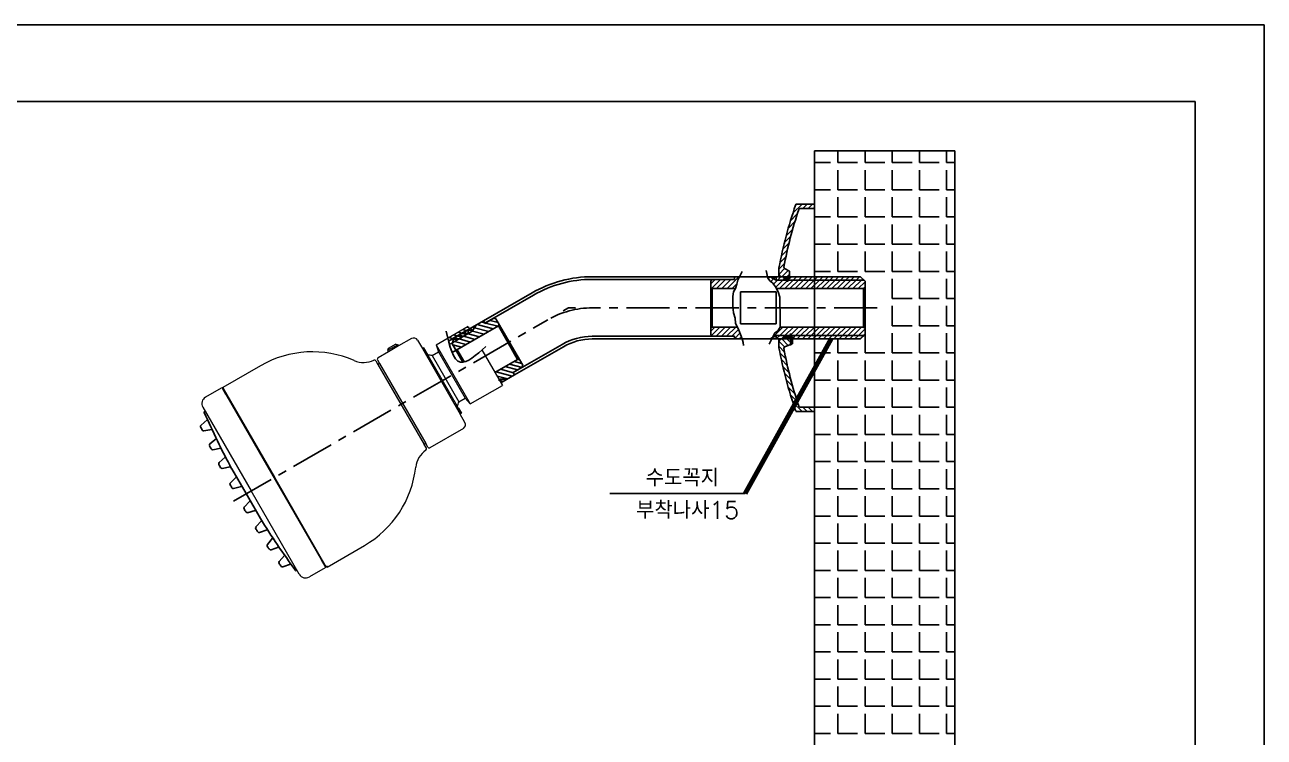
# Model space of a CAD drawing. Extents: x 5256 to 5850, y -3481 to -3061.
# Drawn here: x 5599.5 to 5850.2, y -3205 to -3060.9 of the extents above; entities that cross this region are included whole.
import ezdxf

# ---------------------------------------------------------------- set-up
doc = ezdxf.new("R2010")
doc.units = 0
doc.header["$LTSCALE"] = 7
doc.header["$MEASUREMENT"] = 0
doc.linetypes.add('CENTER', pattern=[2, 1.25, -0.25, 0.25, -0.25])
doc.layers.get('0').update_dxf_attribs({"color": 2, "linetype": 'CONTINUOUS'})
for name, color, linetype in [('CL', 1, 'CENTER'), ('D', 2, 'CONTINUOUS'), ('DWG', 7, 'CONTINUOUS'), ('HT', 3, 'CONTINUOUS')]:
    doc.layers.add(name, color=color, linetype=linetype)
doc.styles.add('GHS', font='ROMANS', dxfattribs={"bigfont": 'GHS'})
doc.dimstyles.new('STANDARD$7', dxfattribs={"dimtxt": 3.5, "dimasz": 3, "dimexe": 1, "dimexo": 0.0625, "dimgap": 1, "dimtad": 0, "dimdec": 4, "dimzin": 0, "dimdsep": 46, "dimtxsty": 'GHS', "dimcen": 1, "dimsd2": 1, "dimclrd": 256, "dimclre": 256, "dimclrt": 2, "dimadec": 0, "dimazin": 0, "dimtfac": 1, "dimtdec": 4, "dimtix": 1, "dimtmove": 0, "dimatfit": 3, "dimfxl": 0, "dimtolj": 1, "dimtzin": 0, "dimlwd": -1, "dimlwe": -1, "dimarcsym": 0})

# ---------------------------------------------------------------- blocks, each defined once
blk = doc.blocks.new('72011P-12C')
at = {"layer": 'CL'}
for p, q in [((5705.49, -2914.38), (5708.21, -2914.38)), ((5706.85, -2913.02), (5706.85, -2917.1))]:
    blk.add_line(p, q, dxfattribs=at)
at = {"layer": 'D'}
for p, q in [((5710.77, -2869.37), (5707.68, -2872.46)), ((5712.53, -2869.37), (5711.03, -2870.87)), ((5714.3, -2869.37), (5712.8, -2870.87)), ((5715, -2870.44), (5714.57, -2870.87)), ((5709.16, -2872.74), (5706.87, -2875.03)), ((5707.62, -2877.82), (5705.48, -2879.96)), ((5708.35, -2875.32), (5706.15, -2877.53)), ((5706.36, -2882.62), (5704.34, -2884.64)), ((5706.96, -2880.25), (5704.88, -2882.33)), ((5705.32, -2887.19), (5703.4, -2889.11)), ((5705.81, -2884.93), (5703.85, -2886.9)), ((5704.87, -2889.41), (5703.01, -2891.27)), ((5704.89, -2891.16), (5703.01, -2893.04)), ((5706.04, -2891.77), (5703.93, -2893.89)), ((5706.57, -2893.01), (5705.44, -2894.14)), ((5705.85, -2895.02), (5705.77, -2895.4)), ((5706.04, -2895.02), (5705.94, -2895.42)), ((5704.87, -2917.57), (5703.01, -2915.71)), ((5706.13, -2917.06), (5703.93, -2914.86)), ((5707.4, -2916.56), (5705.63, -2914.79)), ((5706.85, -2914.24), (5706.67, -2914.07)), ((5706.76, -2913.73), (5706.84, -2913.36)), ((5706.99, -2914.38), (5706.85, -2914.24)), ((5706.9, -2916.06), (5706.85, -2916.01)), ((5706.94, -2913.73), (5707.02, -2913.36)), ((5707.47, -2914.87), (5706.99, -2914.38)), ((5704.87, -2919.34), (5703.01, -2917.47)), ((5705.32, -2921.55), (5703.4, -2919.64)), ((5705.81, -2923.81), (5703.85, -2921.85)), ((5706.36, -2926.13), (5704.34, -2924.11)), ((5706.96, -2928.5), (5704.88, -2926.42)), ((5707.62, -2930.93), (5705.48, -2928.79)), ((5708.35, -2933.43), (5706.15, -2931.22)), ((5709.16, -2936), (5706.87, -2933.72)), ((5710.77, -2939.37), (5707.68, -2936.29)), ((5708.85, -2939.37), (5708.71, -2939.37)), ((5712.53, -2939.37), (5711.03, -2937.87)), ((5714.3, -2939.37), (5712.8, -2937.87)), ((5715, -2938.31), (5714.57, -2937.87))]:
    blk.add_line(p, q, dxfattribs=at)
blk.add_arc((5841.86, -2892.97), 141, 199.1751, 199.2159, dxfattribs=at)
at = {"layer": 'DWG'}
for p, q in [((5715, -2869.37), (5709.06, -2869.37)), ((5715, -2894.12), (5715, -2869.37)), ((5715, -2894.12), (5715, -2869.62)), ((5715, -2870.87), (5710.14, -2870.87)), ((5703, -2894.12), (5703, -2890.87)), ((5704.9, -2891.16), (5706.57, -2892.06)), ((5703, -2894.12), (5703, -2892.89)), ((5703.98, -2893.89), (5705.36, -2893.97)), ((5704.5, -2894.34), (5705.28, -2894.35)), ((5705.77, -2895.4), (5705.28, -2894.35)), ((5705.85, -2895.02), (5705.36, -2893.97)), ((5706.49, -2894.26), (5705.96, -2895.4)), ((5706, -2894.12), (5706, -2895.02)), ((5706.57, -2893.87), (5706.04, -2895.02)), ((5706.57, -2893.87), (5706.57, -2892.06)), ((5703, -2916.87), (5703, -2914.62)), ((5703, -2917.87), (5703, -2914.62)), ((5703.98, -2914.86), (5706.28, -2914.77)), ((5704.5, -2914.41), (5706.35, -2914.39)), ((5704.95, -2917.53), (5707.47, -2916.53)), ((5706, -2914.62), (5706, -2913.72)), ((5706.28, -2914.77), (5706.76, -2913.73)), ((5706.35, -2914.39), (5706.84, -2913.36)), ((5706.94, -2913.73), (5707.47, -2914.87)), ((5707.47, -2914.87), (5707.47, -2916.53)), ((5707.55, -2916.2), (5707.55, -2914.53)), ((5715, -2939.12), (5715, -2914.62)), ((5715, -2939.37), (5715, -2914.62)), ((5715, -2939.37), (5709.06, -2939.37)), ((5715, -2937.87), (5710.14, -2937.87))]:
    blk.add_line(p, q, dxfattribs=at)
at = {"layer": 'DWG', "color": 2}
for p, q in [((5704.44, -2894.12), (5706, -2895.02)), ((5704.44, -2914.62), (5706, -2913.72))]:
    blk.add_line(p, q, dxfattribs=at)
at = {"layer": 'DWG'}
for centre, radius, start, end in [((5856.71, -2920.14), 156.47, 161.1974, 169.2184), ((5709.06, -2869.87), 0.5, 90, 161.1974), ((5841.86, -2915.78), 139.5, 161.3688, 169.6139), ((5710.14, -2871.37), 0.5, 90, 161.3688), ((5705.14, -2890.72), 0.5, 169.6139, 241.8621), ((5704, -2892.89), 1, 180, 269), ((5705.87, -2895.36), 0.1, 205, 335), ((5705.94, -2894.98), 0.1, 205, 335), ((5704, -2915.86), 1, 91, 180), ((5706.85, -2913.77), 0.1, 25, 155), ((5706.93, -2913.4), 0.1, 25, 155), ((5856.71, -2888.6), 156.47, 190.7816, 198.8026), ((5705.13, -2918), 0.5, 111.6353, 190.3753), ((5841.86, -2892.97), 139.5, 190.3753, 198.6312), ((5709.06, -2938.87), 0.5, 198.8026, 270), ((5710.14, -2937.37), 0.5, 198.6312, 270)]:
    blk.add_arc(centre, radius, start, end, dxfattribs=at)
for points, start_tangent, end_tangent in [([(5705.28, -2894.35), (5705.31, -2894.14), (5705.34, -2894.01), (5705.36, -2893.97)], (0.103158, 0.994665), (0.999848, -0.017452)), ([(5706.19, -2894.91), (5706.29, -2894.69)], (0.412959, 0.91075), (0.41338, 0.910559)), ([(5706.29, -2894.69), (5706.34, -2894.58)], (0.41338, 0.910559), (0.413586, 0.910465)), ([(5706.34, -2894.58), (5706.39, -2894.47)], (0.413586, 0.910465), (0.413778, 0.910378)), ([(5706.39, -2894.47), (5706.49, -2894.24)], (0.413778, 0.910378), (0.414157, 0.910206)), ([(5706.49, -2894.24), (5706.52, -2894.04)], (0.103909, 0.994587), (0.169778, 0.985482)), ([(5706.31, -2914.67), (5706.35, -2914.39)], (0.074003, 0.997258), (0.104872, 0.994486)), ([(5706.44, -2914.21), (5706.35, -2914.39)], (-0.417223, -0.908804), (-0.417418, -0.908714)), ([(5706.45, -2914.17), (5706.44, -2914.21)], (-0.417182, -0.908823), (-0.417223, -0.908804)), ([(5707.55, -2914.53), (5707.45, -2914.3), (5707.35, -2914.08), (5707.02, -2913.36)], (-0.403056, 0.915175), (-0.400331, 0.91637)), ([(5707.47, -2914.87), (5707.51, -2914.79), (5707.55, -2914.53)], (0.99821, -0.059813), (0.105937, 0.994373)), ([(5707.47, -2916.53), (5707.51, -2916.45), (5707.55, -2916.2)], (0.984808, 0.173648), (0.113713, 0.993514))]:
    blk.add_spline(points, degree=3, dxfattribs=dict(at, start_tangent=start_tangent, end_tangent=end_tangent))

msp = doc.modelspace()

# ---------------------------------------------------------------- hatches: boundary and pattern name
at = {"layer": 'HT'}
h = msp.add_hatch(dxfattribs=at)
h.set_pattern_fill('ANSI31', color=256, scale=6, angle=-60, style=0)
h.set_pattern_definition([(345, (4826.3829, -2245.6408), (0.1941143, 0.72444437), [])])
edge = h.paths.add_edge_path()
edge.add_spline(control_points=[(5686.06, -3125.16), (5685.83, -3124.81), (5685.61, -3124.44), (5685.38, -3124.05)], knot_values=[13.625913, 13.625913, 13.625913, 13.625913, 15.445924, 15.445924, 15.445924, 15.445924], degree=3, periodic=0)
edge.add_line((5685.38, -3124.05), (5689.2, -3121.85))
edge.add_line((5689.2, -3121.85), (5689.39, -3122.19))
edge.add_line((5689.39, -3122.19), (5689.06, -3123.42))
edge.add_line((5689.06, -3123.42), (5686.06, -3125.16))

# ---------------------------------------------------------------- linework, layer by layer
for p, q in [((5850.19, -3060.85), (5256.19, -3060.85)), ((5850.19, -3480.85), (5850.19, -3060.85)), ((5759.24, -3467.65), (5759.24, -3086.34)), ((5759.24, -3086.34), (5787.58, -3086.34)), ((5763.95, -3088.74), (5763.95, -3086.34)), ((5769.45, -3088.74), (5769.45, -3086.34)), ((5774.95, -3088.74), (5774.95, -3086.34)), ((5780.45, -3088.74), (5780.45, -3086.34)), ((5785.95, -3088.74), (5785.95, -3086.34)), ((5787.58, -3086.34), (5787.58, -3468.15)), ((5759.24, -3088.74), (5762.45, -3088.74)), ((5763.95, -3088.74), (5767.95, -3088.74)), ((5763.95, -3094.24), (5763.95, -3090.24)), ((5769.45, -3088.74), (5773.45, -3088.74)), ((5769.45, -3094.24), (5769.45, -3090.24)), ((5774.95, -3088.74), (5778.95, -3088.74)), ((5774.95, -3094.24), (5774.95, -3090.24)), ((5780.45, -3088.74), (5784.45, -3088.74)), ((5780.45, -3094.24), (5780.45, -3090.24)), ((5785.95, -3088.74), (5787.58, -3088.74)), ((5785.95, -3094.24), (5785.95, -3090.24)), ((5759.24, -3094.24), (5762.45, -3094.24)), ((5763.95, -3094.24), (5767.95, -3094.24)), ((5763.95, -3099.74), (5763.95, -3095.74)), ((5769.45, -3094.24), (5773.45, -3094.24)), ((5769.45, -3099.74), (5769.45, -3095.74)), ((5774.95, -3094.24), (5778.95, -3094.24)), ((5774.95, -3099.74), (5774.95, -3095.74)), ((5780.45, -3094.24), (5784.45, -3094.24)), ((5780.45, -3099.74), (5780.45, -3095.74)), ((5785.95, -3094.24), (5787.58, -3094.24)), ((5785.95, -3099.74), (5785.95, -3095.74)), ((5759.24, -3099.74), (5762.45, -3099.74)), ((5763.95, -3099.74), (5767.95, -3099.74)), ((5763.95, -3105.24), (5763.95, -3101.24)), ((5769.45, -3099.74), (5773.45, -3099.74)), ((5769.45, -3105.24), (5769.45, -3101.24)), ((5774.95, -3099.74), (5778.95, -3099.74)), ((5774.95, -3105.24), (5774.95, -3101.24)), ((5780.45, -3099.74), (5784.45, -3099.74)), ((5780.45, -3105.24), (5780.45, -3101.24)), ((5785.95, -3099.74), (5787.58, -3099.74)), ((5785.95, -3105.24), (5785.95, -3101.24)), ((5759.24, -3105.24), (5762.45, -3105.24)), ((5763.95, -3105.24), (5767.95, -3105.24)), ((5769.45, -3105.24), (5773.45, -3105.24)), ((5774.95, -3105.24), (5778.95, -3105.24)), ((5780.45, -3105.24), (5784.45, -3105.24)), ((5785.95, -3105.24), (5787.58, -3105.24)), ((5763.95, -3110.74), (5763.95, -3106.74)), ((5769.45, -3110.74), (5769.45, -3106.74)), ((5774.95, -3110.74), (5774.95, -3106.74)), ((5780.45, -3110.74), (5780.45, -3106.74)), ((5785.95, -3110.74), (5785.95, -3106.74)), ((5759.24, -3110.74), (5762.45, -3110.74)), ((5763.95, -3110.74), (5767.95, -3110.74)), ((5769.45, -3110.74), (5773.45, -3110.74)), ((5774.95, -3110.74), (5778.95, -3110.74)), ((5780.45, -3110.74), (5784.45, -3110.74)), ((5785.95, -3110.74), (5787.58, -3110.74)), ((5774.95, -3116.24), (5774.95, -3112.24)), ((5780.45, -3116.24), (5780.45, -3112.24)), ((5785.95, -3116.24), (5785.95, -3112.24)), ((5774.95, -3116.24), (5778.95, -3116.24)), ((5780.45, -3116.24), (5784.45, -3116.24)), ((5785.95, -3116.24), (5787.58, -3116.24)), ((5774.95, -3121.74), (5774.95, -3117.74)), ((5780.45, -3121.74), (5780.45, -3117.74)), ((5785.95, -3121.74), (5785.95, -3117.74)), ((5769.45, -3127.24), (5769.45, -3123.24)), ((5774.95, -3121.74), (5778.95, -3121.74)), ((5774.95, -3127.24), (5774.95, -3123.24)), ((5780.45, -3121.74), (5784.45, -3121.74)), ((5780.45, -3127.24), (5780.45, -3123.24)), ((5785.95, -3121.74), (5787.58, -3121.74)), ((5785.95, -3127.24), (5785.95, -3123.24)), ((5763.95, -3127.24), (5763.95, -3124.42)), ((5759.24, -3127.24), (5762.45, -3127.24)), ((5763.95, -3127.24), (5767.95, -3127.24)), ((5763.95, -3132.74), (5763.95, -3128.74)), ((5769.45, -3127.24), (5773.45, -3127.24)), ((5769.45, -3132.74), (5769.45, -3128.74)), ((5774.95, -3127.24), (5778.95, -3127.24)), ((5774.95, -3132.74), (5774.95, -3128.74)), ((5780.45, -3127.24), (5784.45, -3127.24)), ((5780.45, -3132.74), (5780.45, -3128.74)), ((5785.95, -3127.24), (5787.58, -3127.24)), ((5785.95, -3132.74), (5785.95, -3128.74)), ((5759.24, -3132.74), (5762.45, -3132.74)), ((5763.95, -3132.74), (5767.95, -3132.74)), ((5769.45, -3132.74), (5773.45, -3132.74)), ((5774.95, -3132.74), (5778.95, -3132.74)), ((5780.45, -3132.74), (5784.45, -3132.74)), ((5785.95, -3132.74), (5787.58, -3132.74)), ((5763.95, -3138.24), (5763.95, -3134.24)), ((5769.45, -3138.24), (5769.45, -3134.24)), ((5774.95, -3138.24), (5774.95, -3134.24)), ((5780.45, -3138.24), (5780.45, -3134.24)), ((5785.95, -3138.24), (5785.95, -3134.24)), ((5759.24, -3138.24), (5762.45, -3138.24)), ((5763.95, -3138.24), (5767.95, -3138.24)), ((5769.45, -3138.24), (5773.45, -3138.24)), ((5774.95, -3138.24), (5778.95, -3138.24)), ((5780.45, -3138.24), (5784.45, -3138.24)), ((5785.95, -3138.24), (5787.58, -3138.24)), ((5763.95, -3143.74), (5763.95, -3139.74)), ((5769.45, -3143.74), (5769.45, -3139.74)), ((5774.95, -3143.74), (5774.95, -3139.74)), ((5780.45, -3143.74), (5780.45, -3139.74)), ((5785.95, -3143.74), (5785.95, -3139.74)), ((5759.24, -3143.74), (5762.45, -3143.74)), ((5763.95, -3143.74), (5767.95, -3143.74)), ((5769.45, -3143.74), (5773.45, -3143.74)), ((5774.95, -3143.74), (5778.95, -3143.74)), ((5780.45, -3143.74), (5784.45, -3143.74)), ((5785.95, -3143.74), (5787.58, -3143.74)), ((5763.95, -3149.24), (5763.95, -3145.24)), ((5769.45, -3149.24), (5769.45, -3145.24)), ((5774.95, -3149.24), (5774.95, -3145.24)), ((5780.45, -3149.24), (5780.45, -3145.24)), ((5785.95, -3149.24), (5785.95, -3145.24)), ((5759.24, -3149.24), (5762.45, -3149.24)), ((5763.95, -3149.24), (5767.95, -3149.24)), ((5763.95, -3154.74), (5763.95, -3150.74)), ((5769.45, -3149.24), (5773.45, -3149.24)), ((5769.45, -3154.74), (5769.45, -3150.74)), ((5774.95, -3149.24), (5778.95, -3149.24)), ((5774.95, -3154.74), (5774.95, -3150.74)), ((5780.45, -3149.24), (5784.45, -3149.24)), ((5780.45, -3154.74), (5780.45, -3150.74)), ((5785.95, -3149.24), (5787.58, -3149.24)), ((5785.95, -3154.74), (5785.95, -3150.74)), ((5759.24, -3154.74), (5762.45, -3154.74)), ((5763.95, -3154.74), (5767.95, -3154.74)), ((5763.95, -3160.24), (5763.95, -3156.24)), ((5769.45, -3154.74), (5773.45, -3154.74)), ((5769.45, -3160.24), (5769.45, -3156.24)), ((5774.95, -3154.74), (5778.95, -3154.74)), ((5774.95, -3160.24), (5774.95, -3156.24)), ((5780.45, -3154.74), (5784.45, -3154.74)), ((5780.45, -3160.24), (5780.45, -3156.24)), ((5785.95, -3154.74), (5787.58, -3154.74)), ((5785.95, -3160.24), (5785.95, -3156.24)), ((5759.24, -3160.24), (5762.45, -3160.24)), ((5763.95, -3160.24), (5767.95, -3160.24)), ((5769.45, -3160.24), (5773.45, -3160.24)), ((5774.95, -3160.24), (5778.95, -3160.24)), ((5780.45, -3160.24), (5784.45, -3160.24)), ((5785.95, -3160.24), (5787.58, -3160.24)), ((5763.95, -3165.74), (5763.95, -3161.74)), ((5769.45, -3165.74), (5769.45, -3161.74)), ((5774.95, -3165.74), (5774.95, -3161.74)), ((5780.45, -3165.74), (5780.45, -3161.74)), ((5785.95, -3165.74), (5785.95, -3161.74)), ((5759.24, -3165.74), (5762.45, -3165.74)), ((5763.95, -3165.74), (5767.95, -3165.74)), ((5769.45, -3165.74), (5773.45, -3165.74)), ((5774.95, -3165.74), (5778.95, -3165.74)), ((5780.45, -3165.74), (5784.45, -3165.74)), ((5785.95, -3165.74), (5787.58, -3165.74)), ((5763.95, -3171.24), (5763.95, -3167.24)), ((5769.45, -3171.24), (5769.45, -3167.24)), ((5774.95, -3171.24), (5774.95, -3167.24)), ((5780.45, -3171.24), (5780.45, -3167.24)), ((5785.95, -3171.24), (5785.95, -3167.24)), ((5759.24, -3171.24), (5762.45, -3171.24)), ((5763.95, -3171.24), (5767.95, -3171.24)), ((5769.45, -3171.24), (5773.45, -3171.24)), ((5774.95, -3171.24), (5778.95, -3171.24)), ((5780.45, -3171.24), (5784.45, -3171.24)), ((5785.95, -3171.24), (5787.58, -3171.24)), ((5763.95, -3176.74), (5763.95, -3172.74)), ((5769.45, -3176.74), (5769.45, -3172.74)), ((5774.95, -3176.74), (5774.95, -3172.74)), ((5780.45, -3176.74), (5780.45, -3172.74)), ((5785.95, -3176.74), (5785.95, -3172.74)), ((5759.24, -3176.74), (5762.45, -3176.74)), ((5763.95, -3176.74), (5767.95, -3176.74)), ((5763.95, -3182.24), (5763.95, -3178.24)), ((5769.45, -3176.74), (5773.45, -3176.74)), ((5769.45, -3182.24), (5769.45, -3178.24)), ((5774.95, -3176.74), (5778.95, -3176.74)), ((5774.95, -3182.24), (5774.95, -3178.24)), ((5780.45, -3176.74), (5784.45, -3176.74)), ((5780.45, -3182.24), (5780.45, -3178.24)), ((5785.95, -3176.74), (5787.58, -3176.74)), ((5785.95, -3182.24), (5785.95, -3178.24)), ((5759.24, -3182.24), (5762.45, -3182.24)), ((5763.95, -3182.24), (5767.95, -3182.24)), ((5763.95, -3187.74), (5763.95, -3183.74)), ((5769.45, -3182.24), (5773.45, -3182.24)), ((5769.45, -3187.74), (5769.45, -3183.74)), ((5774.95, -3182.24), (5778.95, -3182.24)), ((5774.95, -3187.74), (5774.95, -3183.74)), ((5780.45, -3182.24), (5784.45, -3182.24)), ((5780.45, -3187.74), (5780.45, -3183.74)), ((5785.95, -3182.24), (5787.58, -3182.24)), ((5785.95, -3187.74), (5785.95, -3183.74)), ((5759.24, -3187.74), (5762.45, -3187.74)), ((5763.95, -3187.74), (5767.95, -3187.74)), ((5769.45, -3187.74), (5773.45, -3187.74)), ((5774.95, -3187.74), (5778.95, -3187.74)), ((5780.45, -3187.74), (5784.45, -3187.74)), ((5785.95, -3187.74), (5787.58, -3187.74)), ((5763.95, -3193.24), (5763.95, -3189.24)), ((5769.45, -3193.24), (5769.45, -3189.24)), ((5774.95, -3193.24), (5774.95, -3189.24)), ((5780.45, -3193.24), (5780.45, -3189.24)), ((5785.95, -3193.24), (5785.95, -3189.24)), ((5759.24, -3193.24), (5762.45, -3193.24)), ((5763.95, -3193.24), (5767.95, -3193.24)), ((5769.45, -3193.24), (5773.45, -3193.24)), ((5774.95, -3193.24), (5778.95, -3193.24)), ((5780.45, -3193.24), (5784.45, -3193.24)), ((5785.95, -3193.24), (5787.58, -3193.24)), ((5763.95, -3198.74), (5763.95, -3194.74)), ((5769.45, -3198.74), (5769.45, -3194.74)), ((5774.95, -3198.74), (5774.95, -3194.74)), ((5780.45, -3198.74), (5780.45, -3194.74)), ((5785.95, -3198.74), (5785.95, -3194.74)), ((5759.24, -3198.74), (5762.45, -3198.74)), ((5763.95, -3198.74), (5767.95, -3198.74)), ((5769.45, -3198.74), (5773.45, -3198.74)), ((5774.95, -3198.74), (5778.95, -3198.74)), ((5780.45, -3198.74), (5784.45, -3198.74)), ((5785.95, -3198.74), (5787.58, -3198.74)), ((5763.95, -3204.24), (5763.95, -3200.24)), ((5769.45, -3204.24), (5769.45, -3200.24)), ((5774.95, -3204.24), (5774.95, -3200.24)), ((5780.45, -3204.24), (5780.45, -3200.24)), ((5785.95, -3204.24), (5785.95, -3200.24)), ((5759.24, -3204.24), (5762.45, -3204.24)), ((5763.95, -3204.24), (5767.95, -3204.24)), ((5769.45, -3204.24), (5773.45, -3204.24)), ((5774.95, -3204.24), (5778.95, -3204.24)), ((5780.45, -3204.24), (5784.45, -3204.24)), ((5785.95, -3204.24), (5787.58, -3204.24))]:
    msp.add_line(p, q)
at = {"color": 4}
for p, q in [((5287.19, -3076.37), (5836.19, -3076.37)), ((5836.19, -3076.37), (5836.19, -3469.85))]:
    msp.add_line(p, q, dxfattribs=at)
at = {"color": 7, "linetype": 'Continuous', "lineweight": 0}
for p, q in [((5682.67, -3125.62), (5689.2, -3121.85)), ((5689.06, -3123.42), (5685.39, -3125.54)), ((5689.39, -3122.19), (5689.06, -3123.42)), ((5674.95, -3125.58), (5672.87, -3126.78)), ((5674.54, -3125.47), (5672.98, -3126.37)), ((5675.1, -3125.84), (5673.02, -3127.04)), ((5674.54, -3125.47), (5674.95, -3125.58)), ((5674.95, -3125.58), (5675.1, -3125.84)), ((5677.69, -3124.34), (5675.1, -3125.84)), ((5678.92, -3124.67), (5679.9, -3126.36)), ((5680.16, -3126.21), (5679.9, -3126.36)), ((5680.16, -3126.21), (5679.9, -3126.36)), ((5680.16, -3126.21), (5679.9, -3126.36)), ((5680.59, -3126.96), (5680.16, -3126.21)), ((5680.74, -3127.22), (5680.16, -3126.21)), ((5680.16, -3126.21), (5681, -3127.67)), ((5682.67, -3125.62), (5689.57, -3137.57)), ((5682.67, -3125.62), (5683.19, -3127.05)), ((5670.83, -3128.65), (5671.25, -3129.37)), ((5673.02, -3127.04), (5670.94, -3128.24)), ((5672.98, -3126.37), (5672.87, -3126.78)), ((5672.87, -3126.78), (5673.02, -3127.04)), ((5679.9, -3126.36), (5687.55, -3139.61)), ((5681, -3127.67), (5686.96, -3137.99)), ((5681.91, -3127.79), (5683.19, -3127.05)), ((5681.91, -3127.79), (5687.31, -3137.14)), ((5683.19, -3127.05), (5688.59, -3136.41)), ((5691.96, -3126.64), (5696.1, -3133.81)), ((5639.63, -3134.19), (5647.23, -3129.8)), ((5670.5, -3128.82), (5670.92, -3129.56)), ((5671.25, -3129.37), (5670.92, -3129.56)), ((5670.92, -3129.56), (5680.28, -3145.78)), ((5671.25, -3129.37), (5680.61, -3145.59)), ((5689.57, -3137.57), (5696.1, -3133.81)), ((5639.21, -3134.37), (5636.04, -3136.2)), ((5649.97, -3152.4), (5639.47, -3134.22)), ((5639.52, -3134.6), (5640.33, -3136)), ((5640.13, -3135.66), (5639.52, -3134.6)), ((5639.62, -3134.47), (5640.43, -3135.88)), ((5639.62, -3134.47), (5649.97, -3152.4)), ((5640.33, -3136), (5659.41, -3169.05)), ((5635.49, -3138.24), (5645.24, -3155.13)), ((5687.81, -3139.46), (5686.96, -3137.99)), ((5687.22, -3138.44), (5687.81, -3139.46)), ((5687.31, -3137.14), (5688.59, -3136.41)), ((5687.37, -3138.7), (5687.81, -3139.46)), ((5689.57, -3137.57), (5688.59, -3136.41)), ((5687.81, -3139.46), (5687.55, -3139.61)), ((5688.52, -3141.29), (5687.55, -3139.61)), ((5688.19, -3142.52), (5681.44, -3146.42)), ((5680.61, -3145.59), (5680.28, -3145.78)), ((5680.71, -3146.51), (5680.28, -3145.78)), ((5681.03, -3146.31), (5680.61, -3145.59)), ((5649.97, -3152.4), (5660.47, -3170.59)), ((5660.32, -3170.33), (5649.97, -3152.4)), ((5654.99, -3172.02), (5645.24, -3155.13)), ((5660.63, -3170.57), (5668.23, -3166.18)), ((5660.32, -3170.33), (5659.51, -3168.93)), ((5660.21, -3170.74), (5657.04, -3172.57)), ((5660.22, -3170.46), (5659.41, -3169.05)), ((5659.6, -3169.4), (5660.22, -3170.46))]:
    msp.add_line(p, q, dxfattribs=at)
for points in [[(5639.75, -3134.07), (5639.66, -3134.14), (5639.6, -3134.25), (5639.59, -3134.37), (5639.63, -3134.49)], [(5660.64, -3170.54), (5660.53, -3170.59), (5660.4, -3170.58), (5660.29, -3170.53), (5660.21, -3170.44)], [(5660.74, -3170.42), (5660.62, -3170.46), (5660.5, -3170.46), (5660.39, -3170.41), (5660.31, -3170.32)]]:
    msp.add_lwpolyline(points, dxfattribs=at)
for centre, radius, start, end in [((5678.14, -3125.12), 0.9, 30, 120), ((5657.68, -3148.02), 21, 66.3718, 120), ((5668.02, -3124.38), 4.8, 246.3718, 295.797), ((5670.24, -3128.97), 0.3, 30, 115.797), ((5671.09, -3128.5), 0.3, 120, 210), ((5680.49, -3134.85), 7.2, 78.5904, 85.8826), ((5636.79, -3137.49), 1.5, 120, 210), ((5639.36, -3134.62), 0.3, 30, 120), ((5639.78, -3134.45), 0.3, 120, 210), ((5680.49, -3134.85), 7.2, 334.1174, 341.4096), ((5687.74, -3141.74), 0.9, 300, 30), ((5681.29, -3146.16), 0.3, 210, 300), ((5683.32, -3150.88), 4.8, 124.203, 173.6282), ((5680.45, -3146.66), 0.3, 304.203, 30), ((5657.68, -3148.02), 21, 300, 353.6282), ((5660.06, -3170.48), 0.3, 300, 30), ((5656.29, -3171.27), 1.5, 210, 300)]:
    msp.add_arc(centre, radius, start, end, dxfattribs=at)
at = {"layer": 'CL'}
for p, q in [((5709.44, -3118.12), (5708.41, -3118.72)), ((5710.89, -3118.12), (5709.44, -3118.12)), ((5771.92, -3118.12), (5714.27, -3118.12)), ((5641.72, -3157.22), (5705.27, -3120.53))]:
    msp.add_line(p, q, dxfattribs=at)
msp.add_arc((5714.27, -3136.12), 18, 90, 120, dxfattribs=at)
at = {"layer": 'D', "color": 0, "ltscale": 12}
msp.add_line((5759.24, -3103.79), (5759.24, -3132.45), dxfattribs=at)
at = {"layer": 'D'}
for p, q in [((5744.58, -3110.77), (5743.69, -3112.55)), ((5749.47, -3110.59), (5749.75, -3112.1)), ((5743.51, -3113.36), (5743.25, -3114.22)), ((5743.69, -3112.55), (5743.51, -3113.36)), ((5749.75, -3112.1), (5750.26, -3112.72)), ((5751.44, -3112.51), (5750.25, -3111.82)), ((5750.26, -3112.72), (5750.7, -3113.06)), ((5750.7, -3113.06), (5751.34, -3113.88)), ((5742.85, -3114.87), (5742.69, -3115.81)), ((5742.69, -3115.81), (5742.69, -3116.65)), ((5743.25, -3114.22), (5742.85, -3114.87)), ((5751.34, -3113.88), (5751.9, -3114.87)), ((5751.9, -3114.87), (5752.2, -3115.99)), ((5752.2, -3115.99), (5752.23, -3117.55)), ((5742.69, -3116.65), (5742.69, -3117.77)), ((5742.69, -3117.77), (5742.85, -3119.15)), ((5752.23, -3117.55), (5752.28, -3119.03)), ((5691.89, -3120.98), (5692.48, -3121.14)), ((5692.67, -3121.19), (5695.17, -3121.86)), ((5693.59, -3120.66), (5695.23, -3121.1)), ((5742.85, -3119.15), (5743.2, -3120.19)), ((5743.2, -3120.19), (5743.23, -3121.21)), ((5743.23, -3121.21), (5743.89, -3122.64)), ((5752.28, -3119.03), (5752.3, -3120.22)), ((5752.3, -3120.22), (5752.3, -3121.17)), ((5752.3, -3121.17), (5752.3, -3122.02)), ((5687.3, -3123.63), (5688.24, -3123.88)), ((5688.21, -3123.1), (5689.16, -3123.35)), ((5689.13, -3122.57), (5689.97, -3122.8)), ((5689.16, -3123.35), (5691.49, -3123.98)), ((5689.97, -3122.8), (5690.04, -3122.81)), ((5690.04, -3122.81), (5692.41, -3123.45)), ((5690.05, -3122.04), (5690.46, -3122.15)), ((5690.46, -3122.15), (5693.33, -3122.92)), ((5690.97, -3121.51), (5694.25, -3122.39)), ((5743.89, -3122.64), (5744.61, -3124.42)), ((5751.18, -3123.2), (5750.04, -3125.44)), ((5751.44, -3123.73), (5750.25, -3124.42)), ((5751.82, -3122.77), (5751.18, -3123.2)), ((5752.3, -3122.02), (5751.82, -3122.77)), ((5686.07, -3125.63), (5687.82, -3126.1)), ((5686.11, -3124.87), (5686.4, -3124.94)), ((5686.38, -3124.16), (5687.32, -3124.41)), ((5686.4, -3124.94), (5688.74, -3125.57)), ((5687.32, -3124.41), (5689.66, -3125.04)), ((5688.24, -3123.88), (5690.57, -3124.51)), ((5744.61, -3124.42), (5744.76, -3125.14)), ((5744.76, -3125.14), (5744.86, -3125.76)), ((5694.8, -3131.08), (5698.08, -3131.96)), ((5695.72, -3130.55), (5698.32, -3131.24)), ((5696.64, -3130.02), (5699.14, -3130.69)), ((5697.56, -3129.49), (5700.06, -3130.16)), ((5698.47, -3128.96), (5700, -3129.37)), ((5695, -3131.91), (5697.16, -3132.49)), ((5695.3, -3132.76), (5695.81, -3132.9)), ((5695.81, -3132.9), (5696.24, -3133.02)), ((5717.8, -3155.68), (5745.17, -3155.68))]:
    msp.add_line(p, q, dxfattribs=at)
at = {"layer": 'D', "color": 2}
for p, q in [((5685.2, -3124.85), (5689.31, -3122.48)), ((5635.14, -3141.83), (5636.39, -3140.77)), ((5635.94, -3139.02), (5635.87, -3139.06)), ((5637.3, -3142.74), (5635.69, -3143.03)), ((5636.93, -3145.64), (5638.17, -3144.59)), ((5639.12, -3146.54), (5637.5, -3146.83)), ((5640.04, -3148.36), (5638.82, -3149.43)), ((5641.04, -3150.28), (5639.42, -3150.6)), ((5644.24, -3155.71), (5641.33, -3150.68)), ((5642.23, -3152.4), (5641.06, -3153.52)), ((5643.32, -3154.27), (5641.71, -3154.66)), ((5644.24, -3155.71), (5647.14, -3160.75)), ((5645.03, -3157.23), (5643.88, -3158.42)), ((5646.1, -3159.11), (5644.55, -3159.56)), ((5647.34, -3161.19), (5646.25, -3162.44)), ((5648.5, -3163.02), (5646.97, -3163.54)), ((5649.62, -3164.73), (5648.56, -3165.99)), ((5649.3, -3167.08), (5650.83, -3166.52)), ((5652, -3168.21), (5650.95, -3169.46)), ((5651.71, -3170.54), (5653.25, -3169.97)), ((5654.54, -3171.24), (5654.47, -3171.28))]:
    msp.add_line(p, q, dxfattribs=at)
for centre, radius, start, end in [((5635.96, -3139.22), 0.18, 120, 203.7767), ((5791.46, -3070.71), 170.1, 203.7767, 208.0406), ((5635.33, -3142.06), 0.3, 130.0357, 204.4872), ((5789.53, -3071.83), 169.75, 204.4872, 204.7373), ((5635.64, -3142.73), 0.3, 204.7373, 279.929), ((5637.12, -3145.87), 0.3, 130.0612, 205.9115), ((5789.53, -3071.83), 169.75, 205.9115, 206.1615), ((5637.45, -3146.53), 0.3, 206.1615, 280.0985), ((5639.02, -3149.65), 0.3, 131.0354, 207.3427), ((5789.53, -3071.83), 169.75, 207.3427, 207.5926), ((5639.36, -3150.31), 0.3, 207.5926, 281.1783), ((5641.27, -3153.73), 0.3, 133.7798, 210.0871), ((5787.89, -3068.79), 169.75, 210.0871, 210.337), ((5641.64, -3154.37), 0.3, 210.337, 283.9227), ((5644.1, -3158.63), 0.3, 136.0773, 209.663), ((5791.34, -3074.77), 169.75, 209.663, 209.9129), ((5644.47, -3159.27), 0.3, 209.9129, 286.2202), ((5791.46, -3070.71), 170.1, 211.9594, 216.2233), ((5646.48, -3162.64), 0.3, 138.8217, 212.4074), ((5789.53, -3071.83), 169.75, 212.4074, 212.6573), ((5646.87, -3163.26), 0.3, 212.6573, 288.9646), ((5648.79, -3166.18), 0.3, 139.9015, 213.8385), ((5789.53, -3071.83), 169.75, 213.8385, 214.0885), ((5649.2, -3166.79), 0.3, 214.0885, 289.9388), ((5651.18, -3169.65), 0.3, 140.071, 215.2627), ((5789.53, -3071.83), 169.75, 215.2627, 215.5128), ((5651.61, -3170.25), 0.3, 215.5128, 289.9643), ((5654.38, -3171.12), 0.18, 216.2233, 300)]:
    msp.add_arc(centre, radius, start, end, dxfattribs=at)
at = {"layer": 'D'}
msp.add_spline([(5692.72, -3125.96), (5687.6, -3129.12), (5684.72, -3122.87)], degree=3, dxfattribs=at)
at = {"layer": 'DWG'}
for p, q in [((5743.04, -3111.82), (5714.27, -3111.82)), ((5743.04, -3112.36), (5714.27, -3112.36)), ((5702.12, -3115.07), (5692.26, -3120.76)), ((5702.39, -3115.54), (5692.53, -3121.23)), ((5692.53, -3121.23), (5692.26, -3120.76)), ((5708.15, -3125.52), (5698.29, -3131.21)), ((5708.42, -3125.99), (5698.56, -3131.67)), ((5743.04, -3123.88), (5714.27, -3123.88)), ((5743.04, -3124.42), (5714.27, -3124.42)), ((5743.04, -3124.42), (5743.04, -3123.85)), ((5698.56, -3131.67), (5698.29, -3131.21))]:
    msp.add_line(p, q, dxfattribs=at)
at = {"layer": 'DWG', "ltscale": 5}
for p, q in [((5738.24, -3112.69), (5738.54, -3112.39)), ((5738.24, -3118.12), (5738.24, -3112.69)), ((5738.54, -3112.39), (5743.04, -3112.39)), ((5768.54, -3111.82), (5743.04, -3111.82)), ((5743.04, -3111.82), (5743.04, -3112.36)), ((5743.04, -3112.39), (5743.04, -3111.82)), ((5743.04, -3112.39), (5743.04, -3112.12)), ((5751.44, -3112.51), (5751.44, -3111.82)), ((5768.54, -3111.82), (5769.44, -3112.72)), ((5769.44, -3118.12), (5769.44, -3112.72)), ((5738.24, -3113.92), (5738.54, -3114.22)), ((5738.54, -3114.22), (5743.25, -3114.22)), ((5738.54, -3114.22), (5738.54, -3118.12)), ((5744.24, -3114.87), (5744.24, -3121.36)), ((5744.24, -3114.87), (5751.44, -3114.87)), ((5751.44, -3114.87), (5751.44, -3121.36)), ((5751.53, -3114.22), (5769.14, -3114.22)), ((5769.14, -3114.22), (5769.44, -3113.92)), ((5769.14, -3118.12), (5769.14, -3114.22)), ((5738.24, -3118.12), (5738.24, -3123.55)), ((5738.54, -3122.02), (5738.54, -3118.12)), ((5769.14, -3118.12), (5769.14, -3122.02)), ((5769.44, -3118.12), (5769.44, -3123.52)), ((5692.26, -3120.76), (5686.29, -3124.21)), ((5692.55, -3121.26), (5692.26, -3120.76)), ((5694.37, -3120.21), (5692.55, -3121.26)), ((5694.37, -3120.21), (5694.78, -3120.32)), ((5697.49, -3125.02), (5694.78, -3120.32)), ((5695.28, -3121.79), (5685.95, -3127.18)), ((5690.01, -3122.86), (5689.67, -3122.26)), ((5695.39, -3121.38), (5695.28, -3121.79)), ((5695.28, -3121.79), (5697.23, -3125.17)), ((5738.24, -3122.32), (5738.54, -3122.02)), ((5738.24, -3123.55), (5738.54, -3123.85)), ((5738.54, -3122.02), (5743.6, -3122.02)), ((5744.24, -3121.36), (5751.44, -3121.36)), ((5751.44, -3123.73), (5751.44, -3124.42)), ((5752.3, -3122.02), (5769.14, -3122.02)), ((5768.54, -3124.42), (5769.44, -3123.52)), ((5769.14, -3122.02), (5769.44, -3122.32)), ((5688.09, -3129.14), (5685.86, -3125.27)), ((5686.29, -3124.21), (5685.96, -3125.44)), ((5699.18, -3128.55), (5697.23, -3125.17)), ((5697.49, -3125.02), (5700.21, -3129.72)), ((5738.54, -3123.85), (5743.04, -3123.85)), ((5743.04, -3123.85), (5743.04, -3124.12)), ((5768.54, -3124.42), (5743.04, -3124.42)), ((5686.97, -3126.59), (5686.56, -3126.48)), ((5688.41, -3129.08), (5686.97, -3126.59)), ((5699.18, -3128.55), (5694.59, -3131.2)), ((5699.59, -3128.66), (5699.18, -3128.55)), ((5700.1, -3130.13), (5698.28, -3131.18)), ((5698.28, -3131.18), (5698.56, -3131.67)), ((5700.21, -3129.72), (5700.1, -3130.13)), ((5695.62, -3132.58), (5695.97, -3133.17)), ((5698.56, -3131.67), (5695.79, -3133.28))]:
    msp.add_line(p, q, dxfattribs=at)
at = {"layer": 'DWG', "color": 2, "ltscale": 5}
for p, q in [((5751.44, -3112.51), (5769.23, -3112.51)), ((5690.01, -3122.86), (5686.04, -3125.16)), ((5690.01, -3122.86), (5690.79, -3121.61)), ((5751.44, -3123.73), (5769.23, -3123.73)), ((5695.62, -3132.58), (5695.45, -3132.68)), ((5695.62, -3132.58), (5697.09, -3132.53))]:
    msp.add_line(p, q, dxfattribs=at)
at = {"layer": 'DWG'}
for radius in [24.3, 23.76, 12.24, 11.7]:
    msp.add_arc((5714.27, -3136.12), radius, 90, 120, dxfattribs=at)
at = {"layer": 'HT'}
for p, q in [((5738.24, -3113.27), (5739.12, -3112.39)), ((5738.45, -3114.12), (5740.18, -3112.39)), ((5739.41, -3114.22), (5741.24, -3112.39)), ((5740.47, -3114.22), (5742.3, -3112.39)), ((5741.53, -3114.22), (5743.93, -3111.82)), ((5742.6, -3114.22), (5743.53, -3113.29)), ((5749.87, -3112.24), (5750.28, -3111.84)), ((5750.28, -3111.84), (5750.3, -3111.82)), ((5750.37, -3112.81), (5750.95, -3112.23)), ((5750.91, -3113.33), (5751.73, -3112.51)), ((5750.95, -3112.23), (5751.36, -3111.82)), ((5751.37, -3113.93), (5752.79, -3112.51)), ((5751.73, -3112.51), (5752.42, -3111.82)), ((5752.14, -3114.22), (5753.85, -3112.51)), ((5752.79, -3112.51), (5753.48, -3111.82)), ((5753.2, -3114.22), (5754.91, -3112.51)), ((5753.85, -3112.51), (5754.54, -3111.82)), ((5754.26, -3114.22), (5755.97, -3112.51)), ((5754.91, -3112.51), (5755.6, -3111.82)), ((5755.32, -3114.22), (5757.03, -3112.51)), ((5755.97, -3112.51), (5756.66, -3111.82)), ((5756.38, -3114.22), (5758.09, -3112.51)), ((5757.03, -3112.51), (5757.72, -3111.82)), ((5757.44, -3114.22), (5759.15, -3112.51)), ((5758.09, -3112.51), (5758.78, -3111.82)), ((5758.51, -3114.22), (5760.22, -3112.51)), ((5759.15, -3112.51), (5759.84, -3111.82)), ((5759.57, -3114.22), (5761.28, -3112.51)), ((5760.22, -3112.51), (5760.91, -3111.82)), ((5760.63, -3114.22), (5762.34, -3112.51)), ((5761.28, -3112.51), (5761.97, -3111.82)), ((5761.69, -3114.22), (5763.4, -3112.51)), ((5762.34, -3112.51), (5763.03, -3111.82)), ((5762.75, -3114.22), (5764.46, -3112.51)), ((5763.4, -3112.51), (5764.09, -3111.82)), ((5763.81, -3114.22), (5765.52, -3112.51)), ((5764.46, -3112.51), (5765.15, -3111.82)), ((5764.87, -3114.22), (5766.58, -3112.51)), ((5765.52, -3112.51), (5766.21, -3111.82)), ((5765.93, -3114.22), (5767.64, -3112.51)), ((5766.58, -3112.51), (5767.27, -3111.82)), ((5766.99, -3114.22), (5768.7, -3112.51)), ((5767.64, -3112.51), (5768.33, -3111.82)), ((5768.05, -3114.22), (5769.44, -3112.83)), ((5768.7, -3112.51), (5768.97, -3112.24)), ((5769.11, -3114.22), (5769.44, -3113.89)), ((5738.24, -3122.81), (5739.04, -3122.02)), ((5738.41, -3123.71), (5740.1, -3122.02)), ((5739.33, -3123.85), (5741.16, -3122.02)), ((5740.39, -3123.85), (5742.22, -3122.02)), ((5741.45, -3123.85), (5743.28, -3122.02)), ((5742.51, -3123.85), (5743.84, -3122.52)), ((5743.04, -3124.38), (5744.15, -3123.27)), ((5750.7, -3124.15), (5752.83, -3122.02)), ((5751.49, -3124.42), (5752.18, -3123.73)), ((5752.18, -3123.73), (5753.89, -3122.02)), ((5752.55, -3124.42), (5753.24, -3123.73)), ((5753.24, -3123.73), (5754.95, -3122.02)), ((5753.61, -3124.42), (5754.3, -3123.73)), ((5754.3, -3123.73), (5756.01, -3122.02)), ((5754.67, -3124.42), (5755.36, -3123.73)), ((5755.36, -3123.73), (5757.07, -3122.02)), ((5755.73, -3124.42), (5756.42, -3123.73)), ((5756.42, -3123.73), (5758.13, -3122.02)), ((5756.79, -3124.42), (5757.48, -3123.73)), ((5757.48, -3123.73), (5759.19, -3122.02)), ((5757.85, -3124.42), (5758.54, -3123.73)), ((5758.54, -3123.73), (5760.25, -3122.02)), ((5758.91, -3124.42), (5759.6, -3123.73)), ((5759.6, -3123.73), (5761.31, -3122.02)), ((5759.97, -3124.42), (5760.66, -3123.73)), ((5760.66, -3123.73), (5762.37, -3122.02)), ((5761.03, -3124.42), (5761.72, -3123.73)), ((5761.72, -3123.73), (5763.43, -3122.02)), ((5762.09, -3124.42), (5762.78, -3123.73)), ((5762.78, -3123.73), (5764.49, -3122.02)), ((5763.15, -3124.42), (5763.84, -3123.73)), ((5763.84, -3123.73), (5765.55, -3122.02)), ((5764.22, -3124.42), (5764.91, -3123.73)), ((5764.91, -3123.73), (5766.62, -3122.02)), ((5765.28, -3124.42), (5765.97, -3123.73)), ((5765.97, -3123.73), (5767.68, -3122.02)), ((5766.34, -3124.42), (5767.03, -3123.73)), ((5767.03, -3123.73), (5768.74, -3122.02)), ((5767.4, -3124.42), (5768.09, -3123.73)), ((5768.09, -3123.73), (5769.44, -3122.37)), ((5768.46, -3124.42), (5769.15, -3123.73)), ((5769.15, -3123.73), (5769.44, -3123.43)), ((5744.06, -3124.42), (5744.45, -3124.03))]:
    msp.add_line(p, q, dxfattribs=at)

# ---------------------------------------------------------------- block references
at = {"xscale": 0.6, "yscale": 0.6, "zscale": 0.6}
msp.add_blockref('72011P-12C', (2330.24, -1375.49), dxfattribs=at)

# ---------------------------------------------------------------- texts
at = {"layer": 'D', "char_height": 3.5, "attachment_point": 6, "style": 'GHS'}
for s, insert in [('수도꼭지', (5739.89, -3152.49)), ('부착나사15', (5743.96, -3159.03))]:
    msp.add_mtext(s, dxfattribs=dict(at, insert=insert))

# ---------------------------------------------------------------- leaders
at = {"layer": 'D', "color": 0, "ltscale": 12}
msp.add_leader([(5762.58, -3124.42), (5745.17, -3155.68)], dimstyle='STANDARD$7', override={"dimexo": 1.5, "dimgap": 1, "dimtad": 0, "dimdec": 2, "dimcen": -1, "dimclrd": 256, "dimclre": 256, "dimclrt": 256, "dimtm": 1e-09, "dimtdec": 2, "dimtix": 1, "dimtofl": 1, "dimtmove": 1, "dimatfit": 2, "dimlwd": 65535, "dimlwe": 65535}, dxfattribs=at)

doc.saveas('drawing.dxf')
